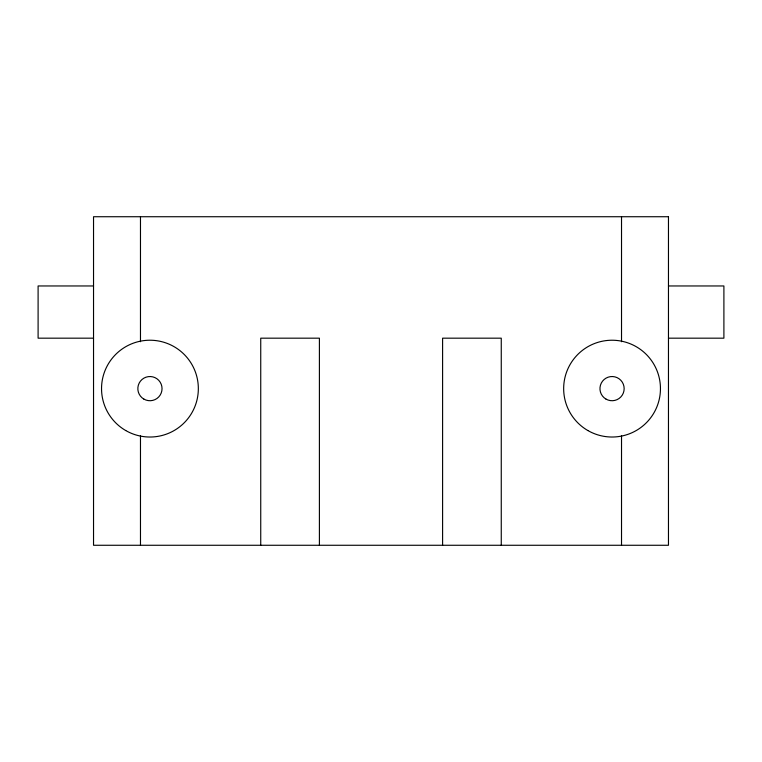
<?xml version="1.0" encoding="UTF-8"?>
<svg xmlns="http://www.w3.org/2000/svg" width="762" height="762" viewBox="0 0 762 762"><rect width="100%" height="100%" fill="white"/><g stroke="black" fill="none" stroke-linecap="round" stroke-linejoin="round"><path stroke-width="1.14" d="M93.535 285.96L38.1 285.96L38.1 338.176L93.535 338.176M668.464 285.96L723.9 285.96L723.9 338.176L668.464 338.176M621.525 216.732L621.525 341.719M621.525 435.759L621.525 545.268M501.263 545.268L501.263 338.176L442.598 338.176L442.598 545.268M319.402 545.268L319.402 338.176L260.737 338.176L260.737 545.268M140.475 216.732L140.475 341.719M140.475 435.759L140.475 545.268M668.464 216.732L93.535 216.732L93.535 545.268L668.464 545.268L668.464 216.732M587.864 430.54A48.397 48.397 0 0 0 660.454 388.63A48.397 48.397 0 0 0 587.864 346.71A48.397 48.397 0 0 0 587.864 430.54M606.009 399.107A12.097 12.097 0 0 0 624.154 388.63A12.097 12.097 0 0 0 606.009 378.152A12.097 12.097 0 0 0 606.009 399.107M125.74 430.54A48.397 48.397 0 0 0 198.339 388.63A48.397 48.397 0 0 0 125.74 346.71A48.397 48.397 0 0 0 125.74 430.54M143.894 399.107A12.097 12.097 0 0 0 162.039 388.63A12.097 12.097 0 0 0 143.894 378.152A12.097 12.097 0 0 0 143.894 399.107"/></g></svg>
